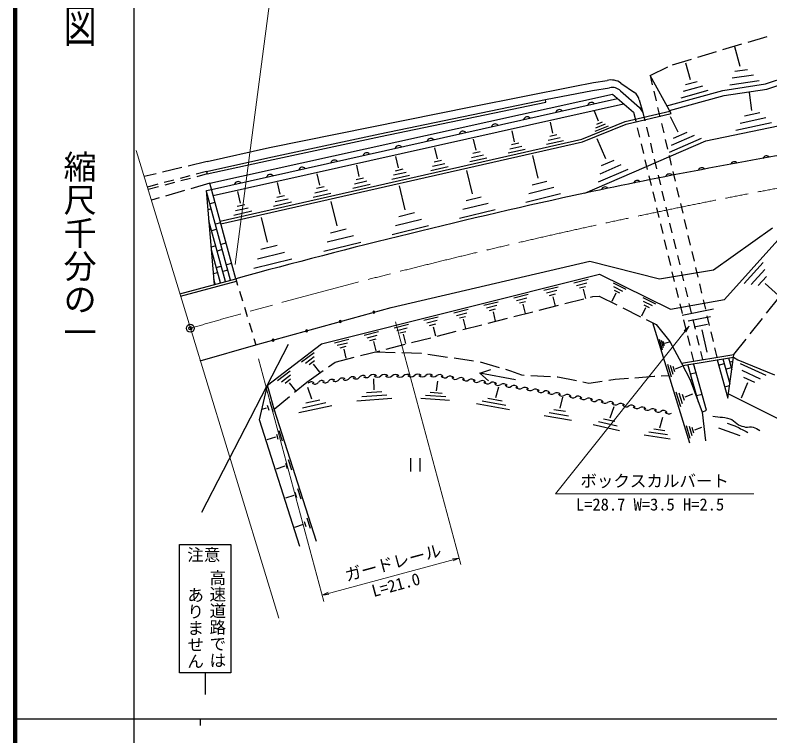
# Model space of a CAD drawing. Units: millimetres, scale not verified. Extents: x 40000 to 680000, y 20000 to 380000.
# Drawn here: x 40000 to 154273, y 202409 to 311454 of the extents above; entities that cross this region are included whole.
import ezdxf
from ezdxf.enums import TextEntityAlignment as Align

# ---------------------------------------------------------------- set-up
doc = ezdxf.new("R2010")
doc.units = ezdxf.units.MM
doc.header["$LTSCALE"] = 1000
doc.header["$PDMODE"] = 32
doc.header["$PDSIZE"] = 500
doc.linetypes.add('CHAIN', pattern=[18.5, 12, -1.5, 3.5, -1.5])
for name, color, linetype, lineweight in [('M-BGD', 7, 'Continuous', 25), ('M-BMK', 2, 'CHAIN', 13), ('M-BMK-SRVR', 3, 'Continuous', 25), ('M-STR-HTXT', 7, 'Continuous', 13), ('M-STR-STR1', 1, 'Continuous', 25), ('M-STR-STRC', 7, 'Continuous', 25), ('M-TTL', 2, 'Continuous', 140), ('M-TTL-BAND', 7, 'Continuous', 25)]:
    doc.layers.add(name, color=color, linetype=linetype, lineweight=lineweight)
doc.layers.add('M-OTRS', color=6, linetype='Continuous')
doc.styles.add('@ＭＳ ゴシック', font='')
doc.styles.add('ＭＳ ゴシック', font='')
doc.styles.get('@ＭＳ ゴシック').set_extended_font_data('@MS Gothic')
doc.styles.get('ＭＳ ゴシック').set_extended_font_data('MS Gothic')

# ---------------------------------------------------------------- blocks, each defined once
blk = doc.blocks.new('open_arrow')
at = {"color": 0, "linetype": 'Continuous', "lineweight": -2}
blk.add_lwpolyline([(7.5, 1.25), (0, 0), (7.5, -1.25)], dxfattribs=at)

msp = doc.modelspace()

# ---------------------------------------------------------------- linework, layer by layer
at = {"layer": 'M-BGD'}
for p, q in [((153605, 301039), (179216, 309678)), ((153793, 300261), (179287, 308860)), ((150979, 307377), (153845, 308233)), ((147158, 306235), (150024, 307091)), ((149765, 303684), (148984, 306665)), ((143337, 305093), (146203, 305950)), ((139516, 303952), (142382, 304808)), ((142228, 301677), (141545, 304163)), ((136133, 302326), (138829, 303621)), ((150887, 303194), (148970, 302926)), ((136133, 302326), (136471, 300896)), ((139337, 296558), (136133, 302326)), ((151771, 302348), (148577, 301901)), ((109259, 297609), (124498, 300671)), ((124498, 300671), (127560, 301240)), ((127560, 301240), (129626, 301579)), ((131726, 301169), (133756, 299745)), ((144060, 300696), (141155, 299897)), ((143251, 301365), (141508, 300885)), ((147165, 300064), (153605, 301039)), ((152655, 301501), (148183, 300876)), ((69460, 286019), (130436, 299478)), ((120279, 298695), (127400, 300065)), ((127400, 300065), (129999, 300457)), ((130436, 299478), (133622, 296772)), ((131673, 299976), (134539, 297484)), ((136701, 299926), (137046, 298471)), ((138685, 297733), (147165, 300064)), ((144869, 300027), (140802, 298909)), ((147331, 299282), (153793, 300261)), ((151527, 297010), (151202, 299746)), ((69719, 285067), (131189, 298838)), ((95239, 293496), (120279, 298695)), ((95321, 293106), (120360, 298304)), ((120360, 298304), (120279, 298695)), ((134486, 298641), (135056, 296701)), ((139083, 297015), (147331, 299282)), ((69964, 284166), (132129, 298040)), ((78495, 291413), (109259, 297609)), ((134539, 297484), (135056, 296701)), ((137276, 297501), (137621, 296046)), ((128316, 295390), (127693, 296940)), ((132380, 295337), (139136, 296921)), ((132501, 294956), (139337, 296558)), ((133622, 296772), (133957, 295386)), ((135056, 296701), (135354, 295463)), ((140400, 293765), (139210, 296083)), ((144589, 292428), (163247, 296345)), ((152763, 296660), (150435, 296145)), ((121405, 293598), (121033, 295237)), ((125777, 292685), (132380, 295337)), ((125896, 292303), (132501, 294956)), ((129333, 294956), (127882, 294373)), ((128868, 295274), (127997, 294925)), ((137850, 295076), (138195, 293621)), ((154532, 295180), (149099, 293978)), ((153647, 295920), (149767, 295062)), ((115612, 292303), (115237, 293958)), ((129798, 294637), (127766, 293821)), ((134191, 294416), (134541, 292963)), ((135588, 294493), (135939, 293040)), ((141705, 293703), (139624, 292797)), ((71023, 280276), (125777, 292685)), ((78255, 289864), (95239, 293496)), ((78340, 289475), (95321, 293106)), ((109786, 291000), (109408, 292670)), ((122515, 292898), (120705, 292487)), ((122030, 293359), (120944, 293113)), ((129416, 289694), (128103, 292740)), ((138425, 292651), (138770, 291195)), ((143886, 292762), (139030, 290647)), ((142796, 293233), (139327, 291722)), ((69095, 289312), (78495, 291413)), ((71128, 279891), (125896, 292303)), ((116733, 291596), (114906, 291182)), ((116243, 292062), (115147, 291813)), ((123001, 292437), (120466, 291862)), ((126252, 284523), (144589, 292428)), ((134775, 291994), (135126, 290540)), ((136172, 292070), (136523, 290617)), ((103926, 289690), (103544, 291375)), ((110917, 290287), (109073, 289869)), ((110423, 290757), (109316, 290506)), ((117223, 291131), (114665, 290551)), ((69095, 289312), (66187, 288613)), ((68997, 287817), (78255, 289864)), ((69083, 287428), (78340, 289475)), ((98031, 288372), (97646, 290073)), ((104568, 289444), (103452, 289191)), ((111411, 289817), (108829, 289232)), ((119208, 286766), (118366, 290198)), ((130656, 289467), (128730, 288637)), ((135359, 289571), (135710, 288117)), ((136757, 289648), (137107, 288194)), ((139000, 290225), (139344, 288770)), ((65218, 288380), (62310, 287680)), ((92102, 287046), (91713, 288763)), ((98680, 288124), (97553, 287869)), ((105566, 288496), (102960, 287906)), ((105067, 288970), (103206, 288548)), ((132770, 288094), (128276, 286157)), ((131713, 288781), (128503, 287397)), ((61341, 287447), (59540, 287014)), ((66437, 287136), (64992, 286752)), ((68997, 287817), (67400, 287392)), ((69100, 287432), (67510, 287009)), ((68997, 287817), (69083, 287428)), ((86139, 285713), (85746, 287445)), ((99687, 287167), (97057, 286571)), ((99183, 287646), (97305, 287220)), ((109229, 284411), (108368, 287923)), ((135944, 287148), (136294, 285694)), ((137341, 287225), (137692, 285771)), ((139574, 287800), (139919, 286345)), ((61619, 285855), (60022, 285430)), ((64028, 286496), (62583, 286111)), ((64138, 286112), (62692, 285728)), ((66546, 286752), (65101, 286368)), ((69460, 286019), (66589, 285182)), ((73395, 271563), (69460, 286019)), ((80140, 284372), (79744, 286120)), ((93773, 285831), (91119, 285229)), ((93265, 286313), (91369, 285884)), ((92757, 286796), (91619, 286538)), ((120515, 286292), (118268, 285741)), ((61729, 285471), (60139, 285049)), ((65632, 284903), (62760, 284067)), ((68962, 284915), (69719, 285067)), ((70168, 270699), (68962, 284915)), ((72624, 271356), (68974, 284767)), ((74107, 283023), (73707, 284787)), ((87312, 284973), (85399, 284540)), ((86799, 285460), (85652, 285200)), ((99075, 282015), (98194, 285608)), ((121539, 285352), (117795, 284434)), ((136528, 284725), (136879, 283271)), ((137926, 284802), (138276, 283348)), ((140149, 285375), (140494, 283919)), ((61803, 283788), (60627, 283445)), ((81324, 283625), (79394, 283188)), ((80807, 284117), (79649, 283855)), ((87825, 284486), (85146, 283879)), ((110566, 283926), (108268, 283363)), ((122563, 284413), (117321, 283127)), ((70253, 283106), (69483, 282897)), ((75302, 282270), (73354, 281828)), ((74780, 282766), (73611, 282501)), ((81842, 283134), (79139, 282521)), ((88743, 279576), (87842, 283252)), ((111615, 282965), (107783, 282026)), ((137113, 282302), (137463, 280848)), ((138510, 282379), (138861, 280925)), ((140723, 282949), (141068, 281494)), ((69693, 282127), (69209, 281996)), ((75824, 281774), (73097, 281156)), ((100443, 281519), (98092, 280943)), ((112663, 282004), (107299, 280688)), ((71854, 271150), (69349, 280355)), ((71091, 280028), (70321, 279819)), ((78228, 277095), (77307, 280855)), ((101516, 280536), (97596, 279574)), ((141298, 280524), (141643, 279069)), ((69552, 279609), (69415, 279572)), ((70531, 279049), (69761, 278840)), ((90142, 279070), (87737, 278480)), ((102588, 279552), (97101, 278206)), ((137697, 279879), (138048, 278425)), ((139094, 279956), (139445, 278502)), ((145721, 272907), (154667, 279277)), ((91239, 278063), (87230, 277080)), ((141873, 278099), (142217, 276644)), ((71929, 276950), (71159, 276740)), ((79660, 276577), (77199, 275974)), ((92336, 277057), (86723, 275681)), ((138281, 277456), (138632, 276002)), ((139679, 277533), (140030, 276079)), ((147387, 268426), (155457, 277389)), ((70389, 276531), (69689, 276340)), ((71083, 270944), (69723, 275942)), ((69829, 275552), (69758, 275532)), ((71368, 275971), (70599, 275761)), ((80782, 275548), (76681, 274542)), ((142447, 275674), (142792, 274218)), ((81903, 274519), (76162, 273111)), ((138866, 275033), (139217, 273579)), ((140263, 275110), (140614, 273656)), ((71227, 273453), (70458, 273243)), ((72766, 273871), (71997, 273662)), ((96922, 267224), (127005, 274246)), ((127005, 274246), (137582, 271533)), ((143022, 273248), (143367, 271793)), ((150357, 270836), (153239, 274037)), ((70667, 272474), (70032, 272301)), ((72206, 272892), (71437, 272683)), ((86397, 261729), (128499, 272272)), ((128499, 272272), (139248, 266983)), ((137582, 271533), (145721, 272907)), ((139450, 272610), (139801, 271156)), ((140848, 272687), (141198, 271233)), ((151431, 270697), (153489, 272983)), ((70313, 270737), (70097, 271530)), ((124573, 270956), (126761, 271504)), ((125003, 270566), (126566, 270957)), ((130537, 270930), (132449, 269989)), ((152505, 270558), (153740, 271930)), ((153564, 270846), (155551, 269057)), ((120027, 269819), (122212, 270366)), ((120457, 269429), (122017, 269820)), ((125433, 270175), (126371, 270410)), ((125980, 269980), (126333, 268571)), ((130609, 270386), (131974, 269714)), ((130680, 269842), (131499, 269439)), ((140035, 270187), (140385, 268733)), ((141432, 270264), (141783, 268810)), ((143597, 270823), (143941, 269368)), ((115487, 268683), (117668, 269229)), ((115916, 268293), (117473, 268683)), ((120886, 269039), (121822, 269273)), ((121432, 268844), (121784, 267438)), ((123223, 267813), (126121, 268551)), ((127088, 268797), (127452, 268889)), ((127452, 268889), (128413, 268924)), ((128413, 268924), (131095, 267599)), ((130955, 269367), (130350, 268137)), ((135031, 268718), (136948, 267775)), ((153767, 266351), (155632, 268689)), ((110953, 267548), (113129, 268093)), ((111380, 267159), (112935, 267548)), ((116344, 267904), (117279, 268138)), ((116890, 267709), (117241, 266306)), ((119358, 266830), (122257, 267568)), ((135103, 268172), (136472, 267499)), ((135175, 267627), (135996, 267223)), ((139248, 266983), (147387, 268426)), ((140619, 267764), (140970, 266310)), ((142017, 267841), (142367, 266387)), ((144171, 268398), (144516, 266942)), ((76457, 261575), (96922, 267224)), ((106423, 266414), (108596, 266958)), ((106850, 266026), (108403, 266415)), ((111808, 266770), (112741, 267004)), ((112352, 266576), (112703, 265175)), ((115493, 265847), (118392, 266584)), ((131988, 267157), (134670, 265832)), ((135451, 267151), (134844, 265917)), ((140984, 266062), (145756, 267011)), ((101899, 265282), (104069, 265825)), ((102326, 264894), (103875, 265282)), ((107277, 265638), (108209, 265871)), ((107821, 265444), (108171, 264045)), ((111628, 264864), (114527, 265601)), ((135564, 265391), (137033, 264665)), ((141204, 265341), (141554, 263887)), ((141893, 265180), (145301, 265858)), ((142601, 265418), (142952, 263964)), ((144746, 265972), (145091, 264517)), ((151281, 263233), (153146, 265571)), ((97381, 264151), (99546, 264693)), ((97806, 263764), (99353, 264152)), ((102752, 264507), (103682, 264740)), ((103294, 264314), (103644, 262917)), ((107764, 263881), (110662, 264618)), ((142150, 246670), (136567, 264895)), ((137033, 264665), (139128, 262090)), ((142801, 264298), (144846, 264705)), ((92868, 263021), (95030, 263563)), ((93293, 262635), (94837, 263022)), ((98232, 263378), (99160, 263610)), ((98774, 263184), (99123, 261791)), ((103899, 262897), (106798, 263635)), ((141788, 262918), (142139, 261465)), ((143185, 262995), (143536, 261541)), ((143975, 263823), (144727, 260454)), ((145320, 263547), (145665, 262092)), ((78189, 255445), (86397, 261729)), ((88360, 261893), (90518, 262433)), ((88784, 261508), (90326, 261894)), ((93717, 262249), (94644, 262481)), ((94258, 262057), (94606, 260665)), ((100034, 261914), (102933, 262652)), ((138002, 260784), (137545, 262394)), ((138166, 261094), (137840, 262244)), ((138330, 261404), (138134, 262094)), ((138385, 261802), (139073, 262042)), ((139128, 262090), (140896, 258810)), ((148795, 260115), (150659, 262453)), ((89208, 261123), (90133, 261354)), ((89748, 260930), (90096, 259541)), ((92305, 259948), (95203, 260685)), ((96169, 260931), (99068, 261668)), ((143770, 260572), (144069, 259334)), ((145895, 261122), (146234, 259692)), ((83364, 258980), (85260, 260432)), ((83945, 258783), (85299, 259820)), ((88440, 258965), (91338, 259702)), ((94542, 260517), (97532, 260421)), ((98528, 260389), (101484, 260293)), ((101484, 260293), (101517, 260289)), ((102504, 260148), (105465, 259725)), ((106452, 259584), (109413, 259161)), ((140896, 258810), (148795, 260115)), ((141076, 258453), (148743, 259720)), ((142372, 260495), (142707, 259109)), ((147144, 259456), (148204, 255653)), ((147919, 253504), (148743, 259720)), ((147989, 259595), (148489, 257801)), ((148743, 259720), (148795, 260115)), ((148743, 259720), (149413, 259304)), ((84525, 258586), (85337, 259208)), ((85137, 258628), (86066, 257415)), ((87434, 258251), (88440, 258965)), ((110396, 259001), (113265, 258157)), ((139358, 256687), (138806, 258610)), ((139617, 257080), (139222, 258454)), ((139875, 257473), (139638, 258297)), ((139982, 257964), (140994, 258320)), ((140896, 258810), (142184, 256252)), ((143447, 252891), (141855, 258582)), ((144674, 251667), (142700, 258722)), ((146299, 259316), (147919, 253504)), ((146527, 258496), (147347, 258725)), ((148168, 258953), (148660, 259091)), ((149413, 259304), (154993, 257020)), ((149776, 258741), (153670, 256962)), ((79718, 256182), (81641, 257654)), ((84182, 255943), (86621, 257674)), ((110367, 257269), (112000, 257848)), ((115751, 256274), (110367, 257269)), ((110367, 257269), (111685, 256144)), ((114221, 257876), (115007, 257645)), ((115007, 257645), (116680, 257017)), ((143086, 257341), (142266, 257112)), ((147576, 257905), (148396, 258133)), ((150018, 257720), (152800, 256449)), ((80307, 255982), (81680, 257034)), ((80895, 255783), (81719, 256414)), ((94355, 254749), (94316, 256410)), ((103790, 254612), (104007, 256088)), ((116680, 257017), (117065, 256998)), ((118061, 256947), (121048, 256796)), ((122043, 256746), (122187, 256738)), ((122187, 256738), (124974, 256156)), ((126857, 255762), (128896, 256084)), ((129881, 256240), (130830, 256390)), ((130830, 256390), (132855, 256533)), ((133849, 256603), (136755, 256808)), ((136755, 256808), (136833, 256812)), ((137828, 256865), (139008, 256927)), ((142184, 256252), (144004, 251409)), ((142495, 256292), (142200, 256209)), ((150260, 256698), (151929, 255936)), ((77021, 250225), (78189, 255445)), ((79236, 251856), (78189, 255445)), ((81516, 255825), (82458, 254595)), ((82310, 254396), (84182, 255943)), ((84920, 253358), (84317, 255097)), ((112762, 253616), (113218, 255215)), ((125950, 255952), (126857, 255762)), ((147442, 255216), (148173, 255419)), ((150885, 255805), (149942, 253503)), ((79236, 251856), (81542, 253761)), ((96274, 253972), (92479, 253680)), ((95502, 254468), (93225, 254292)), ((105216, 253680), (102125, 253904)), ((104670, 254217), (102815, 254351)), ((140766, 252202), (140069, 254413)), ((141051, 252667), (140553, 254247)), ((141335, 253133), (141036, 254080)), ((141441, 253706), (142593, 254154)), ((144004, 254062), (143184, 253832)), ((148007, 254168), (157174, 249551)), ((78548, 252992), (79039, 251452)), ((87023, 252779), (83486, 252006)), ((86115, 253204), (83993, 252740)), ((97046, 253477), (91733, 253068)), ((105762, 253144), (101435, 253456)), ((114869, 251749), (109845, 252639)), ((114303, 252410), (110714, 253045)), ((113737, 253070), (111584, 253451)), ((122541, 251985), (122943, 253661)), ((143413, 253012), (143403, 253009)), ((147899, 253575), (147929, 253584)), ((78023, 251976), (77366, 251766)), ((78157, 252443), (78403, 251673)), ((85624, 231801), (79236, 251856)), ((87932, 252354), (82980, 251272)), ((123337, 251463), (121565, 251761)), ((130079, 250534), (130712, 252249)), ((144004, 251409), (144674, 251667)), ((144004, 251409), (144519, 247048)), ((124251, 250146), (120116, 250843)), ((123794, 250804), (120841, 251302)), ((130793, 249957), (129083, 250348)), ((137617, 249023), (138080, 250614)), ((83100, 231062), (77021, 250225)), ((131511, 248552), (127520, 249466)), ((131152, 249255), (128301, 249907)), ((142219, 247394), (141642, 249341)), ((142497, 247804), (142085, 249194)), ((79554, 248056), (79801, 247283)), ((79946, 248606), (80439, 247061)), ((138750, 247932), (135968, 248345)), ((138348, 248545), (136679, 248793)), ((142775, 248213), (142528, 249048)), ((142892, 248718), (143974, 249112)), ((146515, 249001), (149709, 247834)), ((79420, 247587), (78130, 247176)), ((139152, 247319), (135257, 247896)), ((80954, 243661), (81201, 242886)), ((81347, 244213), (81842, 242663)), ((99843, 244413), (99843, 242419)), ((101338, 242419), (101338, 244413)), ((80820, 243191), (79526, 242778)), ((82356, 239258), (82605, 238480)), ((82751, 239812), (83247, 238257)), ((82221, 238786), (80924, 238372)), ((83626, 234374), (82324, 233958)), ((83761, 234847), (84010, 234067)), ((84157, 235402), (84654, 233843))]:
    msp.add_line(p, q, dxfattribs=at)
for centre, radius, start, end in [((130211, 298988), 2656, 55.20566, 102.73528), ((130422, 298773), 1736, 43.87426, 104.074), ((132718, 298265), 1808, 12.00776, 54.9448), ((122401, 296597), 565, 40.70056, 164.55558), ((127266, 297687), 565, 40.70056, 164.55558), ((117537, 295507), 565, 40.70056, 164.55558), ((112673, 294417), 565, 40.70056, 164.55558), ((107809, 293328), 565, 40.70056, 164.55558), ((102944, 292238), 565, 40.70056, 164.55558), ((98080, 291148), 565, 40.70056, 164.55558), ((93216, 290058), 565, 40.70056, 164.55558), ((304150, -556898), 860022, 99.53789, 101.93798), ((88352, 288968), 565, 40.70056, 164.55558), ((148861, 288718), 565, 38.47833, 162.33335), ((153765, 289603), 565, 38.14623, 162.00126), ((83487, 287879), 565, 40.70056, 164.55558), ((143963, 287803), 565, 38.81042, 162.66545), ((78623, 286789), 565, 40.70056, 164.55558), ((139069, 286861), 565, 39.14252, 162.99755), ((73759, 285699), 565, 40.70056, 164.55558), ((134181, 285890), 565, 39.47462, 163.32965), ((129299, 284890), 565, 39.80672, 163.66174), ((350351, -743685), 1052346, 102.29542, 105.25885), ((94330, 266508), 150, 0, 180), ((94330, 266508), 150, 180, 0), ((89236, 265102), 150, 0, 180), ((89236, 265102), 150, 180, 0), ((84143, 263697), 150, 0, 180), ((84143, 263697), 150, 180, 0), ((79049, 262291), 150, 0, 180), ((79049, 262291), 150, 180, 0), ((100983, 256371), 748, 47.54645, 133.2278), ((102677, 256382), 748, 47.54645, 133.2278), ((86434, 255503), 655, 51.20675, 143.04329), ((86943, 256485), 655, 231.20675, 323.04329), ((87990, 255697), 655, 51.20675, 143.04329), ((88500, 256680), 655, 231.20675, 323.04329), ((89547, 255892), 655, 51.20675, 143.04329), ((90057, 256874), 655, 231.20675, 323.04329), ((91104, 256087), 655, 51.20675, 143.04329), ((91614, 257069), 655, 231.20675, 323.04329), ((92661, 256281), 655, 51.20675, 143.04329), ((93170, 257264), 655, 231.20675, 323.04329), ((94206, 256325), 748, 47.54645, 133.2278), ((94876, 257426), 748, 227.54645, 313.2278), ((95900, 256337), 748, 47.54645, 133.2278), ((96570, 257437), 748, 227.54645, 313.2278), ((97594, 256348), 748, 47.54645, 133.2278), ((98265, 257449), 748, 227.54645, 313.2278), ((99289, 256359), 748, 47.54645, 133.2278), ((99959, 257460), 748, 227.54645, 313.2278), ((101653, 257472), 748, 227.54645, 313.2278), ((103347, 257483), 748, 227.54645, 313.2278), ((104273, 256375), 700, 37.5644, 126.28919), ((105059, 257273), 700, 217.5644, 306.28919), ((105887, 256146), 700, 37.5644, 126.28919), ((106673, 257044), 700, 217.5644, 306.28919), ((107501, 255917), 700, 37.5644, 126.28919), ((108287, 256815), 700, 217.5644, 306.28919), ((109115, 255688), 700, 37.5644, 126.28919), ((109901, 256586), 700, 217.5644, 306.28919), ((110729, 255459), 700, 37.5644, 126.28919), ((84877, 255308), 655, 51.20675, 143.04329), ((85386, 256291), 655, 231.20675, 323.04329), ((111515, 256358), 700, 217.5644, 306.28919), ((112343, 255230), 700, 37.5644, 126.28919), ((113129, 256129), 700, 217.5644, 306.28919), ((113944, 254986), 704, 36.28123, 124.6953), ((114757, 255873), 704, 216.28123, 304.6953), ((115558, 254715), 704, 36.28123, 124.6953), ((116371, 255603), 704, 216.28123, 304.6953), ((117172, 254445), 704, 36.28123, 124.6953), ((117985, 255332), 704, 216.28123, 304.6953), ((118786, 254175), 704, 36.28123, 124.6953), ((119599, 255062), 704, 216.28123, 304.6953), ((120400, 253904), 704, 36.28123, 124.6953), ((121213, 254792), 704, 216.28123, 304.6953), ((122014, 253634), 704, 36.28123, 124.6953), ((122827, 254521), 704, 216.28123, 304.6953), ((123628, 253363), 704, 36.28123, 124.6953), ((124441, 254251), 704, 216.28123, 304.6953), ((125242, 253093), 704, 36.28123, 124.6953), ((126055, 253980), 704, 216.28123, 304.6953), ((126856, 252822), 704, 36.28123, 124.6953), ((127669, 253710), 704, 216.28123, 304.6953), ((128470, 252552), 704, 36.28123, 124.6953), ((129283, 253439), 704, 216.28123, 304.6953), ((130084, 252281), 704, 36.28123, 124.6953), ((130897, 253169), 704, 216.28123, 304.6953), ((131699, 252011), 704, 36.28123, 124.6953), ((132511, 252898), 704, 216.28123, 304.6953), ((133313, 251741), 704, 36.28123, 124.6953), ((134125, 252628), 704, 216.28123, 304.6953), ((134927, 251470), 704, 36.28123, 124.6953), ((135739, 252358), 704, 216.28123, 304.6953), ((136541, 251200), 704, 36.28123, 124.6953), ((137353, 252087), 704, 216.28123, 304.6953), ((138155, 250929), 704, 36.28123, 124.6953), ((138967, 251817), 704, 216.28123, 304.6953)]:
    msp.add_arc(centre, radius, start, end, dxfattribs=at)
for points, knots in [([(145640, 250787), (146601, 250610), (147634, 250658), (148524, 250255), (148903, 250083), (149136, 249677), (149503, 249482), (149837, 249305), (150211, 249199), (150585, 249139), (150969, 249076), (151375, 249218), (151752, 249122), (152109, 249030), (152405, 248778), (152731, 248606)], [0, 0, 0, 0, 1, 1, 1, 2, 2, 2, 3, 3, 3, 4, 4, 4, 5, 5, 5, 5]), ([(147786, 249722), (148181, 249591), (148588, 249492), (148971, 249328), (149262, 249203), (149529, 249025), (149812, 248881), (150186, 248691), (150567, 248515), (150945, 248332)], [0, 0, 0, 0, 1, 1, 1, 2, 2, 2, 3, 3, 3, 3])]:
    msp.add_open_spline(points, degree=3, knots=knots, dxfattribs=at)
at = {"layer": 'M-BMK'}
msp.add_arc((330046, -644426), 945947, 100.09308, 106.17496, dxfattribs=at)
at = {"layer": 'M-BMK-SRVR'}
msp.add_circle((66532, 264077), 598, dxfattribs=at)
msp.add_point((66532, 264077), dxfattribs=at)
at = {"layer": 'M-OTRS'}
msp.add_point((66532, 264077), dxfattribs=at)
at = {"layer": 'M-STR-HTXT'}
for p, q in [((73337, 273699), (82180, 341493)), ((58341, 290947), (66532, 264077)), ((66532, 264077), (79906, 220201)), ((97605, 265044), (107490, 228335)), ((76846, 259454), (86732, 222745)), ((86473, 223708), (107231, 229298))]:
    msp.add_line(p, q, dxfattribs=at)
msp.add_lwpolyline([(142039, 264370), (121815, 239019), (151844, 239019)], dxfattribs=at)
at = {"layer": 'M-STR-STR1'}
for p, q in [((64940, 269298), (73395, 271563)), ((65056, 268916), (73512, 271181)), ((73395, 271563), (73684, 270620)), ((73976, 269667), (74414, 268237)), ((74707, 267284), (75145, 265854)), ((75437, 264901), (75876, 263471)), ((76168, 262518), (76457, 261575)), ((68039, 259131), (76457, 261575))]:
    msp.add_line(p, q, dxfattribs=at)
at = {"layer": 'M-STR-STRC'}
for p, q in [((81335, 261601), (68228, 236228)), ((68765, 211926), (68765, 208676))]:
    msp.add_line(p, q, dxfattribs=at)
msp.add_lwpolyline([(64866, 231346), (72664, 231346), (72664, 211926), (64866, 211926)], close=True, dxfattribs=at)
at = {"layer": 'M-TTL'}
msp.add_line((40000, 380000), (40000, 20000), dxfattribs=at)
at = {"layer": 'M-TTL-BAND'}
for p, q in [((58000, 370000), (58000, 20000)), ((40000, 205000), (579000, 205000)), ((68000, 205000), (68000, 204000))]:
    msp.add_line(p, q, dxfattribs=at)

# ---------------------------------------------------------------- block references
at = {"layer": 'M-STR-HTXT', "xscale": 133, "yscale": 133}
for p, rotation in [((142039, 264370), 231.4), ((107231, 229298), 195.1), ((86473, 223708), 15.1)]:
    msp.add_blockref('open_arrow', p, dxfattribs=dict(at, rotation=rotation))

# ---------------------------------------------------------------- texts
at = {"layer": 'M-STR-HTXT', "style": 'ＭＳ ゴシック'}
for s, p in [('ボックスカルバート', (136829, 239517)), ('L=28.7 W=3.5 H=2.5', (136128, 235957))]:
    msp.add_text(s, height=1833, dxfattribs=at).set_placement(p, align=Align.BOTTOM_CENTER)
for s, p in [('ガードレール', (97602, 227198)), ('L=21.0', (98030, 223851))]:
    msp.add_text(s, height=1833, rotation=15.072, dxfattribs=at).set_placement(p, align=Align.BOTTOM_CENTER)
at = {"layer": 'M-STR-STRC', "style": 'ＭＳ ゴシック'}
msp.add_text('注意', height=1833, dxfattribs=at).set_placement((68564, 229806), align=Align.MIDDLE_CENTER)
at = {"layer": 'M-STR-STRC', "style": '@ＭＳ ゴシック'}
for s, p in [('高速道路では', (70657, 220105)), ('ありません', (67306, 218731))]:
    msp.add_text(s, height=1833, rotation=270, dxfattribs=at).set_placement(p, align=Align.MIDDLE_CENTER)
at = {"layer": 'M-TTL-BAND', "style": '@ＭＳ ゴシック', "width": 1.4}
msp.add_text('平  面  図', height=3666, rotation=270, dxfattribs=at).set_placement((49777, 306475), align=Align.MIDDLE_RIGHT)
at = {"layer": 'M-TTL-BAND', "style": '@ＭＳ ゴシック'}
msp.add_text('縮尺千分の一', height=3666, rotation=270, dxfattribs=at).set_placement((49777, 261030), align=Align.MIDDLE_RIGHT)

doc.saveas('drawing.dxf')
